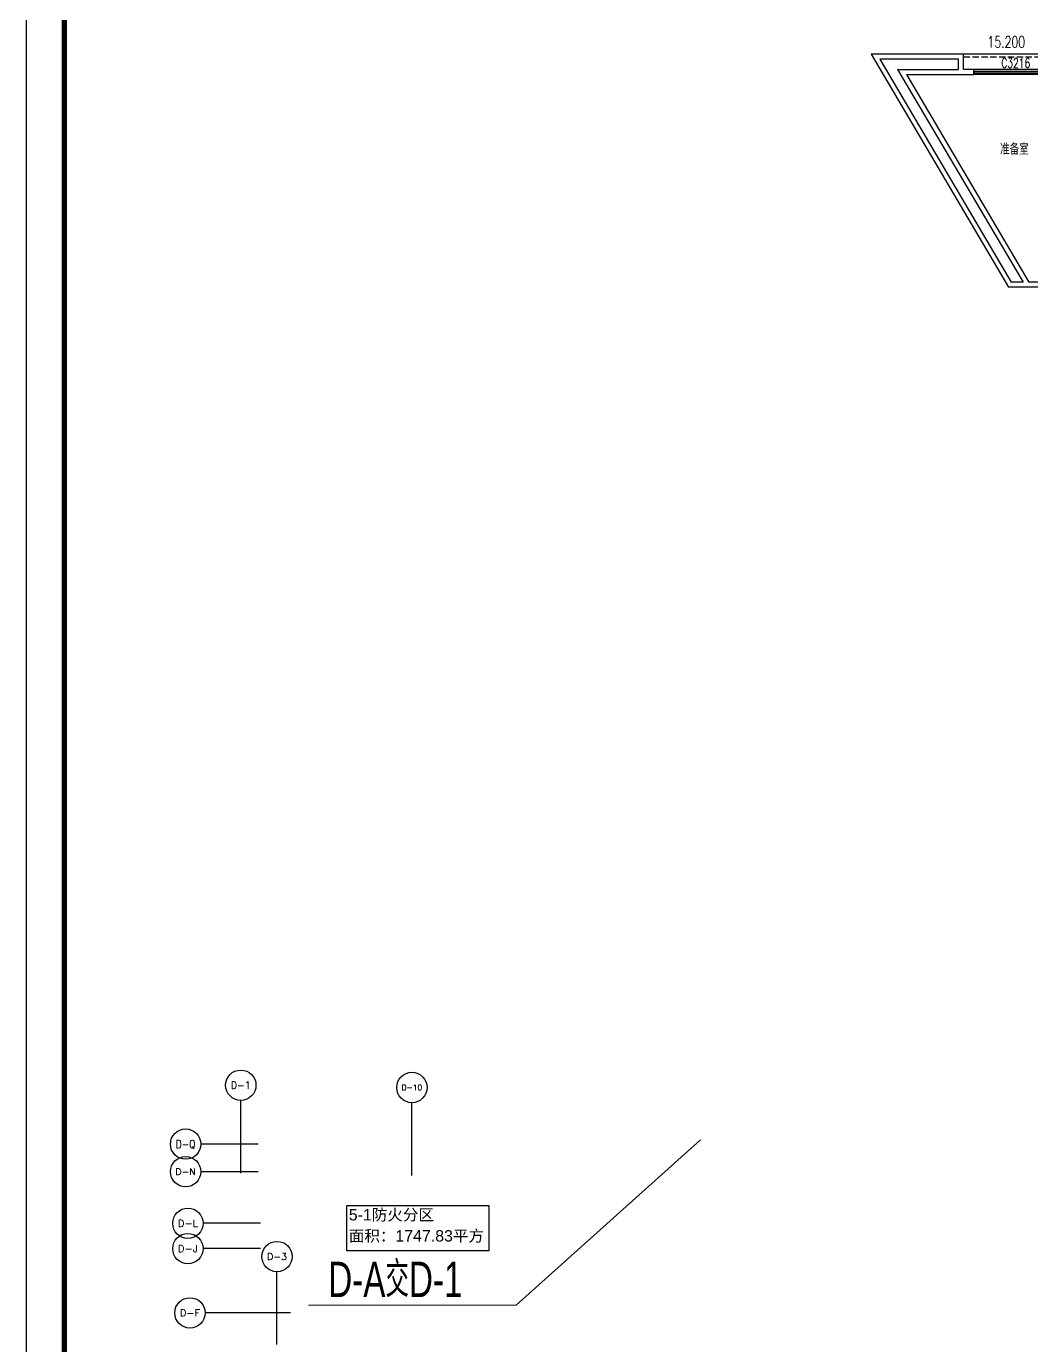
# Model space of a CAD drawing. Extents: x 447078 to 1776277, y 243534 to 519428.
# Drawn here: x 1346770 to 1386481, y 375413 to 427543 of the extents above; entities that cross this region are included whole.
import ezdxf
from ezdxf.enums import TextEntityAlignment as Align

# ---------------------------------------------------------------- set-up
doc = ezdxf.new("R2010")
doc.units = 0
doc.header["$LTSCALE"] = 1000
doc.header["$MEASUREMENT"] = 0
doc.linetypes.add('AP-02-RETAIL$0$DASH', pattern=[0.35, 0.25, -0.1])
doc.layers.get('Defpoints').update_dxf_attribs({"color": 2, "lineweight": 15})
for name, color, linetype in [('$2$G-GRID-IDEN', 103, 'Continuous'), ('$3$G-GRID-DIMS', 123, 'Continuous'), ('A-AREA-FIRE', 40, 'Continuous'), ('A-OVER', 23, 'Continuous'), ('A-WALL', 140, 'Continuous'), ('A-WIND', 2, 'Continuous'), ('A-WIND-IDEN', 4, 'Continuous'), ('G-0-XREF', 2, 'Continuous'), ('G-ANNO-NOTE', 80, 'Continuous'), ('图框CCDI_B0GA0+0.00$0$G-BORD', 3, 'Continuous')]:
    doc.layers.add(name, color=color, linetype=linetype)
doc.styles.add('$2$_TCH_AXIS', font='COMPLEX', dxfattribs={"bigfont": 'GBCBIG'})
doc.styles.add('1#2#五层消火栓$0$GPS', font='0fsc.shx', dxfattribs={"width": 0.7, "bigfont": '0fsz.shx'})
doc.styles.add('_TCH_DIM', font='SIMPLEX', dxfattribs={"bigfont": 'GBCBIG'})
doc.styles.add('_TCH_WINDOW', font='SIMPLEX', dxfattribs={"height": 3.5, "bigfont": 'GBCBIG'})
doc.styles.add('CCDI_T_G01', font='')
doc.styles.add('CCDI_T_G02', font='simplex.shx', dxfattribs={"width": 0.8, "bigfont": 'zjdz.shx'})
doc.styles.get('CCDI_T_G01').set_extended_font_data('Arial')

# ---------------------------------------------------------------- blocks, each defined once
blk = doc.blocks.new('图框CCDI_B0GA0+0.00')
at = {"layer": '图框CCDI_B0GA0+0.00$0$G-BORD'}
blk.add_lwpolyline([(0, 84100), (118900, 84100), (118900, 0), (0, 0)], close=True, dxfattribs=at)
at = {"layer": '图框CCDI_B0GA0+0.00$0$G-BORD', "const_width": 140}
blk.add_lwpolyline([(3300, 83100), (117900, 83100), (117900, 1000), (3300, 1000)], close=True, dxfattribs=at)
blk = doc.blocks.new('$TCHSYS$WIN2D')
for p, q in [((-0.5, 0.5), (0.5, 0.5)), ((-0.5, 0.5), (-0.5, -0.5)), ((0.5, 0.5), (0.5, -0.5)), ((0.5, 0.167), (-0.5, 0.167)), ((0.5, -0.167), (-0.5, -0.167)), ((-0.5, -0.5), (0.5, -0.5))]:
    blk.add_line(p, q)
blk = doc.blocks.new('1#2#五层消火栓')
at = {"layer": 'Defpoints', "ltscale": 0.1}
for p, q in [((1373396, 383541), (1366115, 377017)), ((1366115, 377017), (1357914, 377017))]:
    blk.add_line(p, q, dxfattribs=at)
at = {"layer": 'Defpoints', "ltscale": 0.1, "style": '1#2#五层消火栓$0$GPS', "width": 0.7}
blk.add_text('D-A交D-1', height=1400, dxfattribs=at).set_placement((1358696, 377331))

msp = doc.modelspace()

# ---------------------------------------------------------------- linework, layer by layer
at = {"layer": '$3$G-GRID-DIMS'}
for p, q in [((1355240.3, 382229.5), (1355240.3, 385101.9)), ((1362000.3, 382139.5), (1362000.3, 385011.9)), ((1355923.2, 383375.1), (1353660.5, 383375.1)), ((1355923.2, 382285.1), (1353660.5, 382285.1)), ((1356013.2, 380245.1), (1353750.5, 380245.1)), ((1356013.2, 379245.1), (1353750.5, 379245.1)), ((1356670.3, 375459.5), (1356670.3, 378331.9)), ((1357202, 376705.1), (1353830.9, 376705.1))]:
    msp.add_line(p, q, dxfattribs=at)
for centre in [(1355240.3, 385701.9), (1362000.3, 385611.9), (1353060.5, 383375.1), (1353060.5, 382285.1), (1353150.5, 380245.1), (1353150.5, 379245.1), (1356670.3, 378931.9), (1353230.9, 376705.1)]:
    msp.add_circle(centre, 600, dxfattribs=at)
at = {"layer": 'A-AREA-FIRE'}
msp.add_lwpolyline([(1359424.7, 380952.2), (1365043.7, 380952.2), (1365043.7, 379154.2), (1359424.7, 379154.2)], close=True, dxfattribs=at)
at = {"layer": 'A-OVER'}
msp.add_line((1387395.6, 426441.4), (1383795.9, 426441.4), dxfattribs=at)
at = {"layer": 'A-OVER', "linetype": 'AP-02-RETAIL$0$DASH'}
msp.add_line((1383795.9, 426341.4), (1387395.6, 426341.4), dxfattribs=at)
at = {"layer": 'A-WALL'}
for p, q in [((1380137.9, 426441.4), (1385563.1, 417241.4)), ((1383795.9, 426441.4), (1380137.9, 426441.4)), ((1383795.9, 425841.4), (1383795.9, 426441.4)), ((1380488.1, 426241.4), (1385677.3, 417441.4)), ((1383595.9, 426241.4), (1380488.1, 426241.4)), ((1383595.9, 425841.4), (1383595.9, 426241.4)), ((1381188.3, 425841.4), (1383109.4, 422583.5)), ((1381188.3, 425841.4), (1383195.6, 425841.4)), ((1381538.4, 425641.4), (1386373.9, 417441.4)), ((1381538.4, 425641.4), (1384195.6, 425641.4)), ((1383195.6, 425841.4), (1383595.9, 425841.4)), ((1384195.6, 425841.4), (1383795.9, 425841.4)), ((1384195.6, 425641.4), (1384195.6, 425841.4)), ((1383109.4, 422583.5), (1386141.7, 417441.4)), ((1386316.7, 417241.4), (1385563.1, 417241.4)), ((1386141.7, 417441.4), (1385677.3, 417441.4)), ((1388295.6, 417241.4), (1386316.7, 417241.4)), ((1388095.6, 417441.4), (1386373.9, 417441.4))]:
    msp.add_line(p, q, dxfattribs=at)

# ---------------------------------------------------------------- block references
at = {"layer": 'A-WIND', "xscale": -3200, "yscale": 200, "zscale": -3200, "rotation": 359.9999999984191}
msp.add_blockref('$TCHSYS$WIN2D', (1385795.6, 425741.4), dxfattribs=at)
at = {"layer": 'G-0-XREF', "xscale": 1.5, "yscale": 1.5, "zscale": 1.5, "rotation": 270}
msp.add_blockref('图框CCDI_B0GA0+0.00', (1346770.2, 519203.4), dxfattribs=at)
at = {"layer": 'G-0-XREF'}
msp.add_blockref('1#2#五层消火栓', (0, 0), dxfattribs=at)

# ---------------------------------------------------------------- texts
at = {"layer": '$2$G-GRID-IDEN', "style": '$2$_TCH_AXIS'}
for s, height, p, p2 in [('D-1', 290.39, (1354846.2, 385556.7), (1355634.4, 385556.7)), ('D-10', 221.02, (1361595.1, 385501.4), (1362405.5, 385501.4)), ('D-N', 251.23, (1352659.7, 382159.5), (1353461.2, 382159.5)), ('D-L', 265.63, (1352752, 380112.3), (1353548.9, 380112.3)), ('D-J', 281.67, (1352754.8, 379104.3), (1353546.2, 379104.3)), ('D-3', 269.48, (1356272.5, 378797.1), (1357068.1, 378797.1)), ('D-F', 261.89, (1352831.9, 376574.1), (1353630, 376574.1))]:
    msp.add_text(s, height=height, dxfattribs=at).set_placement(p, p2, align=Align.FIT)
at = {"layer": '$2$G-GRID-IDEN', "style": '$2$_TCH_AXIS', "width": 0.807692}
msp.add_text('D-Q', height=316.16, dxfattribs=at).set_placement((1352671.4, 383217), (1353449.6, 383217), align=Align.FIT)
at = {"layer": 'A-AREA-FIRE', "style": 'CCDI_T_G01'}
for s, p in [('5-1防火分区', (1359506.1, 380360.3)), ('面积：1747.83平方', (1359506.1, 379525.3))]:
    msp.add_text(s, height=450, dxfattribs=at).set_placement(p)
at = {"layer": 'A-WIND-IDEN', "style": '_TCH_WINDOW', "width": 0.705882}
msp.add_text('C3216', height=375, rotation=360, dxfattribs=at).set_placement((1385283.1, 425908.3))
at = {"layer": 'G-ANNO-NOTE'}
for s, height, style, width, p in [('15.200', 446.25, '_TCH_DIM', 0.705882, (1384737.6, 426704.9)), ('准备室', 450, 'CCDI_T_G02', 0.8, (1385235.6, 422467.8))]:
    msp.add_text(s, height=height, dxfattribs=dict(at, style=style, width=width)).set_placement(p)

doc.saveas('drawing.dxf')
